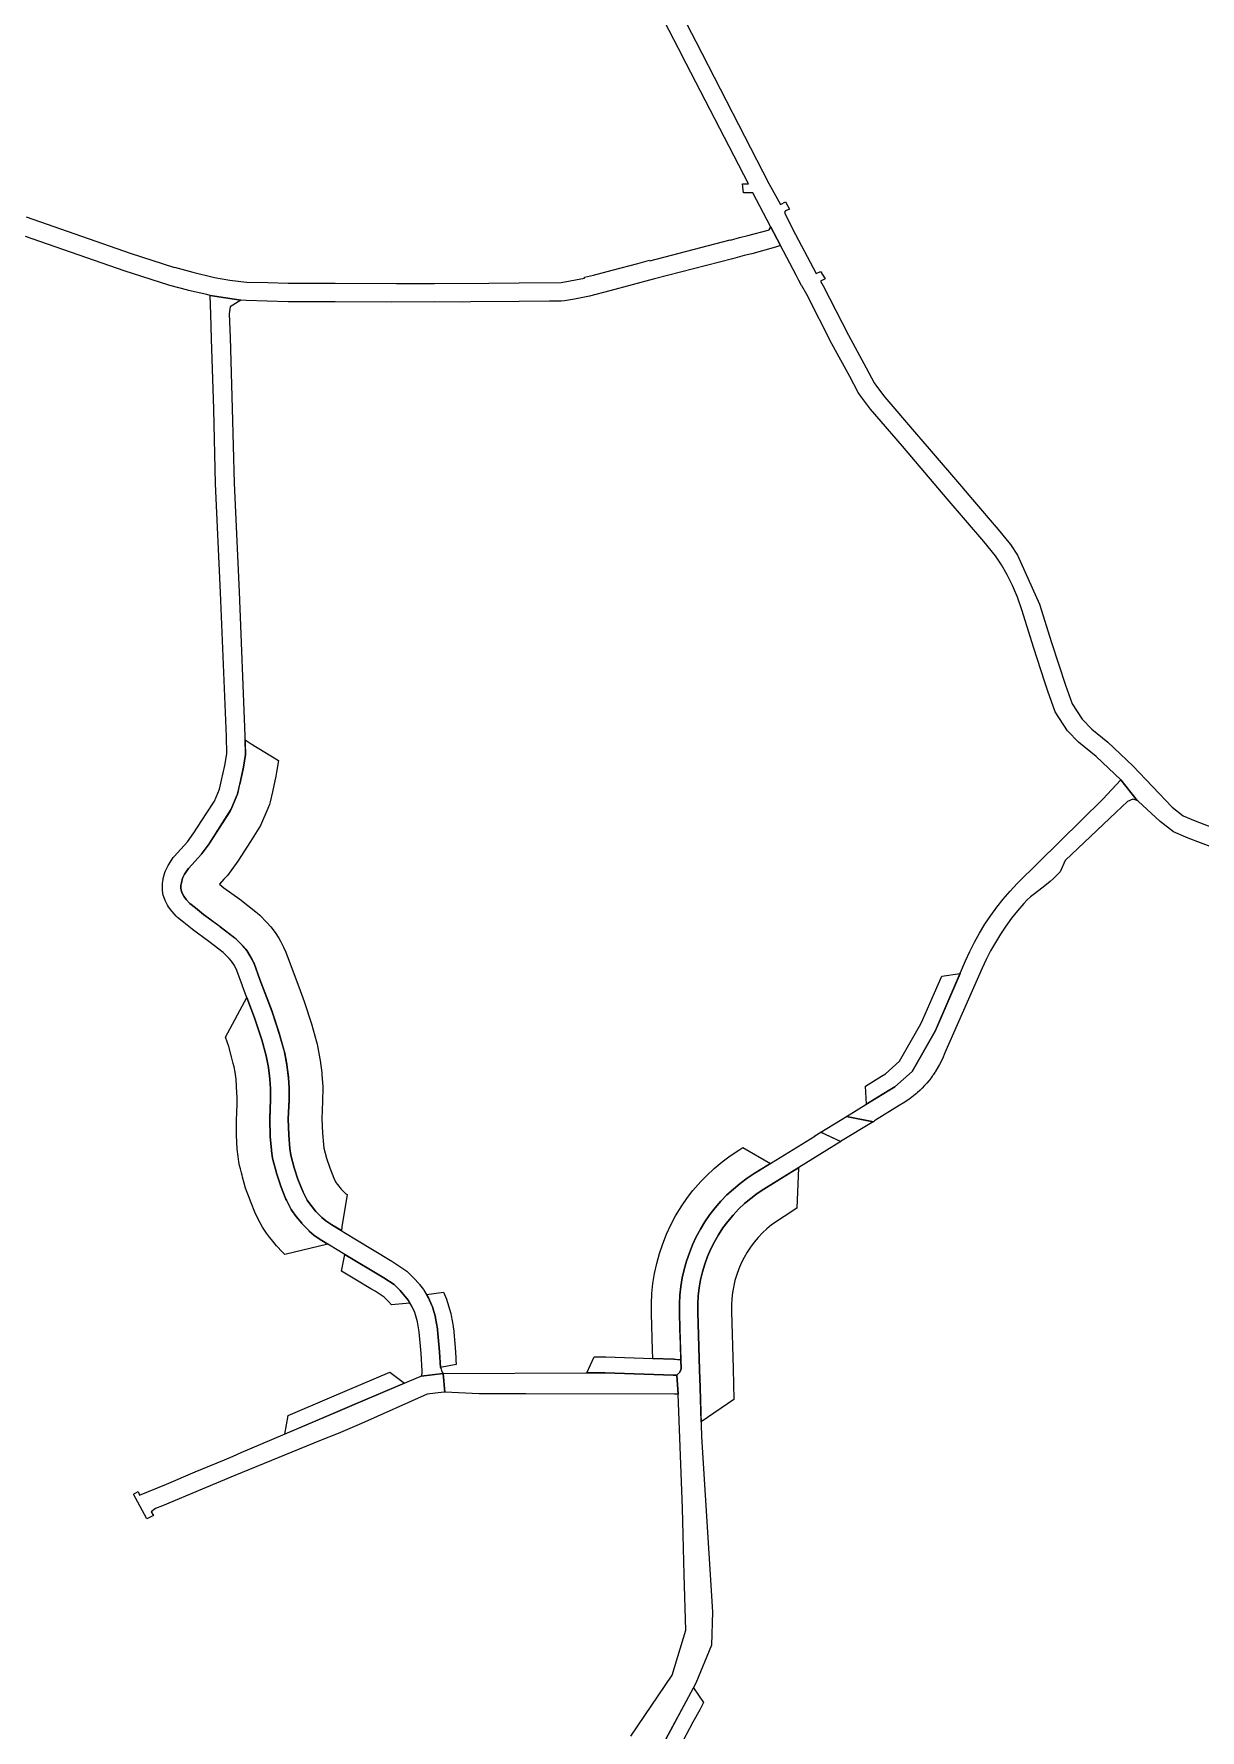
# Model space of a CAD drawing. Header units: inches. Extents: x 704148 to 723432, y 7075344 to 7101810.
# Drawn here: x 708689 to 710597, y 7094592 to 7097368 of the extents above; entities that cross this region are included whole.
import ezdxf

# ---------------------------------------------------------------- set-up
doc = ezdxf.new("R2010")
doc.units = ezdxf.units.IN
doc.header["$MEASUREMENT"] = 0
doc.layers.add('gisdb.gisadmin', color=7, linetype='Continuous', lineweight=9, true_color=0xccf5fc)

msp = doc.modelspace()

# ---------------------------------------------------------------- linework, layer by layer
at = {"layer": 'gisdb.gisadmin'}
for points in [[(710637.4583, 7096028.7325), (710577.2445, 7096051.791), (710553.3242, 7096061.8417), (710531.1549, 7096079.0728), (710495.0172, 7096112.0813), (710493.5133, 7096113.4549), (710466.82, 7096146.99), (710426.3116, 7096185.3831), (710397.8528, 7096208.8272), (710379.6767, 7096227.3533), (710359.6756, 7096258.1662), (710347.6702, 7096292.3431), (710342.2909, 7096308.7827), (710324.6382, 7096362.7683), (710304.8789, 7096425.1853), (710297.644, 7096446.1265), (710289.7956, 7096465.2433), (710281.2169, 7096482.6422), (710271.9386, 7096498.9897), (710262.126, 7096513.8437), (710242.9666, 7096536.9677), (710182.9602, 7096607.2226), (710109.7906, 7096693.0002), (710057.347, 7096753.9732), (710042.456, 7096773.3709), (710037.37, 7096780.8458), (710023.3885, 7096806.978), (709994.3092, 7096860.5129), (709952.9989, 7096941.238), (709944.8329, 7096955.7361), (709944.6586, 7096956.0544), (709940.2254, 7096964.3841), (709935.5601, 7096973.15), (709909.8945, 7097021.3743), (709893.6041, 7097052.4693), (709865.0195, 7097107.7156), (709849.5135, 7097107.5342), (709847.8564, 7097122.533), (709857.4822, 7097122.3276), (709755.8904, 7097319.3386), (709743.0917, 7097344.1586), (709697.2443, 7097433.0676)], [(709729.1125, 7097437.5971), (709771.5933, 7097355.2166), (709891.2355, 7097123.2014), (709909.8464, 7097088.9211), (709918.0825, 7097093.1619), (709924.6112, 7097081.1966), (709918.42, 7097078.17), (709916.4256, 7097075.9703), (709917.2612, 7097074.323), (709929.6043, 7097049.0464), (709968.7028, 7096975.5826), (709975.6244, 7096979.1337), (709983.0261, 7096967.1376), (709975.5079, 7096963.2204), (709979.7845, 7096955.6278), (710021.2012, 7096874.6947), (710050.1479, 7096821.404), (710063.4126, 7096796.6114), (710067.1, 7096791.1919), (710080.946, 7096773.1556), (710132.8788, 7096712.7766), (710153.2382, 7096688.909), (710206.0824, 7096626.959), (710223.9861, 7096605.9975), (710266.2302, 7096556.5385), (710286.5844, 7096531.9725), (710297.87, 7096514.8887), (710333.7417, 7096434.7379), (710353.5772, 7096372.0801), (710376.4056, 7096302.2664), (710387.1532, 7096271.6698), (710403.5141, 7096246.4649), (710419.572, 7096230.0978), (710445.8069, 7096208.5942), (710486.767, 7096169.9777), (710550.7649, 7096102.3336), (710568.8062, 7096088.3111), (710588.5713, 7096080.0064), (710649.7173, 7096056.5909)], [(708676.21, 7097068.44), (708846.34, 7097008.75), (708918.49, 7096985.33), (708918.47, 7096986.08), (708948.4, 7096977.69), (708983.92, 7096969.44), (709008.9476, 7096964.6707), (709036.5123, 7096961.73), (709071.469, 7096961.137), (709104.69, 7096959.99), (709181.58, 7096959.95), (709281.69, 7096959.16), (709343.98, 7096959.58), (709432.73, 7096960.19), (709482.55, 7096960.51), (709551.13, 7096960.97), (709589.59, 7096967.84), (709589.57, 7096969.55), (709603.95, 7096972.95), (709634.59, 7096981.22), (709676.61, 7096992.03), (709696.04, 7096997.57), (709696.23, 7096996.24), (709827.94, 7097030.62), (709828.12, 7097030.12), (709843.1, 7097034.7), (709856.78, 7097037.72), (709889.88, 7097046.92), (709891.3882, 7097047.3765), (709893.2529, 7097049.8676), (709893.6041, 7097052.4693), (709909.8945, 7097021.3743), (709906.9464, 7097020.3235), (709901.7583, 7097018.7532), (709863.3333, 7097008.0348), (709850.833, 7097005.2752), (709831.7481, 7096999.665), (709703.9236, 7096966.8294), (709630.7221, 7096947.3346), (709597.4133, 7096938.4639), (709594.9357, 7096937.9137), (709573.0559, 7096934.0054), (709556.4757, 7096931.0437), (709551.3339, 7096930.5707), (709532.114, 7096930.4418), (709482.7539, 7096930.1107), (709403.2955, 7096929.587), (709389.95, 7096929.06), (709344.1889, 7096929.1807), (709273.1503, 7096928.8264), (709181.4521, 7096929.5501), (709104.6742, 7096929.59), (709035.9967, 7096931.3344), (709027.3563, 7096932.1343), (708977.0996, 7096939.8172), (708971.4455, 7096941.1391), (708941.4669, 7096948.1611), (708940.2581, 7096948.4706), (708911.0312, 7096955.8592), (708909.1042, 7096956.4152), (708836.3276, 7096980.0461), (708674.6376, 7097036.4461)], [(709665.37, 7094581.87), (709732.68, 7094682.07), (709755.1508, 7094755.5034), (709752.229, 7094846.2859), (709749.9499, 7094955.3912), (709742.7208, 7095141.7082), (709740.32, 7095172.86), (709745.2756, 7095177.9831), (709747.3594, 7095183.3168), (709747.0935, 7095197.7735), (709746.3407, 7095223.6595), (709745.6213, 7095248.3952), (709744.8386, 7095275.3075), (709744.8163, 7095289.5456), (709745.577, 7095303.7633), (709747.1185, 7095317.9177), (709749.436, 7095331.9658), (709752.5226, 7095345.8653), (709756.3688, 7095359.574), (709760.9631, 7095373.0505), (709766.2916, 7095386.2539), (709772.3381, 7095399.1443), (709779.0843, 7095411.6826), (709786.5099, 7095423.831), (709794.5923, 7095435.5527), (709803.307, 7095446.8121), (709812.6278, 7095457.5753), (709822.5263, 7095467.8096), (709832.9727, 7095477.4841), (709843.9353, 7095486.5695), (709855.3809, 7095495.0382), (709867.2749, 7095502.8647), (709966.1357, 7095564.0881), (709966.4807, 7095564.3443), (709975.9273, 7095570.2594), (710008.8531, 7095555.2556), (709883.07, 7095477.3595), (709871.9818, 7095470.039), (709861.3373, 7095462.0872), (709851.1722, 7095453.5309), (709841.5209, 7095444.399), (709832.416, 7095434.7223), (709823.888, 7095424.5335), (709815.9659, 7095413.8668), (709808.6763, 7095402.7583), (709802.0437, 7095391.2453), (709796.0906, 7095379.3668), (709790.837, 7095367.1628), (709786.3006, 7095354.6744), (709782.4968, 7095341.9438), (709779.4383, 7095329.0138), (709777.1355, 7095315.9281), (709775.5961, 7095302.7308), (709774.8254, 7095289.4664), (709774.8259, 7095276.1797), (709777.5771, 7095181.5835), (709778.4223, 7095152.5212), (709780.7684, 7095071.851), (709798.6783, 7094785.4091), (709796.9845, 7094731.2074), (709771.5774, 7094668.5366), (709722.4571, 7094577.0712)]]:
    msp.add_lwpolyline(points, dxfattribs=at)
for points in [[(709353.7521, 7095185.252), (709354.6565, 7095182.7404), (709355.5317, 7095180.3315), (709356.6967, 7095177.5669), (709357.95, 7095175.33), (709322.24, 7095171.17), (709323.504, 7095173.6243), (709323.9158, 7095176.0011), (709323.6275, 7095179.6507), (709323.6054, 7095179.975), (709321.9671, 7095208.4598), (709318.7387, 7095243.946), (709315.9635, 7095260.1641), (709311.5927, 7095275.3559), (709306.9121, 7095285.9694), (709301.2895, 7095295.0316), (709295.6993, 7095302.2935), (709287.8267, 7095311.185), (709277.9853, 7095321.019), (709260.8666, 7095332.1671), (709197.4032, 7095370.0712), (709159.8327, 7095393.2555), (709159.7406, 7095393.3129), (709148.7883, 7095400.1799), (709146.7685, 7095401.6936), (709139.0374, 7095408.5607), (709138.1747, 7095409.39), (709127.6519, 7095420.3342), (709126.7657, 7095421.3413), (709117.9608, 7095432.2857), (709117.5941, 7095432.7604), (709110.6704, 7095442.0982), (709109.3651, 7095444.1957), (709101.6341, 7095459.2173), (709100.9917, 7095460.6408), (709092.1869, 7095483.1732), (709091.8779, 7095484.0406), (709085.6501, 7095503.3541), (709085.4578, 7095503.9988), (709079.4329, 7095525.9679), (709079.0394, 7095527.874), (709077.3215, 7095540.1059), (709077.2308, 7095540.9044), (709075.2868, 7095563.2824), (709075.237, 7095564.1301), (709074.378, 7095592.0274), (709074.3836, 7095593.1184), (709075.6564, 7095624.1353), (709075.8617, 7095641.7788), (709074.8574, 7095657.0328), (709072.377, 7095676.3912), (709068.7247, 7095695.4506), (709061.2537, 7095721.7871), (709049.6239, 7095757.5143), (709029.8645, 7095809.449), (709029.754, 7095809.749), (709020.6797, 7095835.1973), (709016.5954, 7095843.1046), (709011.843, 7095850.6029), (709008.1057, 7095854.8044), (708998.4873, 7095864.3932), (708975.0763, 7095882.6404), (708948.0172, 7095902.1956), (708947.3737, 7095902.6873), (708933.6782, 7095913.7414), (708933.6653, 7095913.7518), (708923.4344, 7095922.0279), (708921.5585, 7095923.8319), (708914.7377, 7095931.6213), (708914.2244, 7095932.2398), (708908.8654, 7095939.0555), (708907.1338, 7095941.8259), (708903.4798, 7095949.3717), (708902.7412, 7095951.1866), (708900.3053, 7095958.4892), (708899.6522, 7095961.3312), (708898.9213, 7095966.9297), (708898.7934, 7095968.8746), (708898.7838, 7095975.2624), (708898.9608, 7095977.5982), (708899.9352, 7095983.927), (708900.303, 7095985.647), (708902.9825, 7095995.3837), (708903.9713, 7095998.0042), (708908.356, 7096007.0105), (708909.2935, 7096008.6646), (708916.6014, 7096019.8618), (708918.064, 7096021.7577), (708939.636, 7096045.5766), (708950.5406, 7096060.2008), (708970.3557, 7096091.2072), (708983.8675, 7096112.0992), (708992.147, 7096131.9553), (708995.6114, 7096146.8413), (709000.9519, 7096170.6778), (709004.4452, 7096189.5304), (709003.5273, 7096218.1201), (708993.96, 7096453.57), (708993.9584, 7096453.6213), (708985.7456, 7096631.5865), (708982.7946, 7096753.909), (708982.792, 7096753.981), (708979.288, 7096868.5629), (708978.0241, 7096909.3302), (708977.5027, 7096924.1318), (708977.0996, 7096939.8172), (709027.3563, 7096932.1343), (709009.7535, 7096921.2986), (709008.1797, 7096909.7329), (709009.5475, 7096870.9612), (709013.1732, 7096755.0488), (709016.1256, 7096632.6919), (709016.1304, 7096632.551), (709024.3445, 7096454.5409), (709033.9117, 7096219.0723), (709034.8478, 7096189.9473), (709034.8416, 7096188.7883), (709031.2645, 7096168.0095), (709030.9112, 7096165.3471), (709025.2623, 7096140.1339), (709025.2343, 7096140.0115), (709021.4683, 7096123.8299), (709020.6933, 7096121.4256), (709011.2785, 7096098.8466), (709009.6593, 7096095.9197), (708996.6423, 7096075.8864), (708975.8615, 7096043.3689), (708975.2389, 7096042.468), (708963.5739, 7096026.8239), (708962.6548, 7096025.7064), (708941.4028, 7096002.2409), (708935.2719, 7095992.8471), (708931.9197, 7095985.9617), (708929.8471, 7095978.4303), (708929.1855, 7095974.1333), (708929.1919, 7095969.8968), (708929.6068, 7095966.7191), (708931.2685, 7095961.7373), (708933.7785, 7095956.5539), (708937.8735, 7095951.3458), (708943.569, 7095944.8415), (708952.7781, 7095937.392), (708966.1519, 7095926.5976), (708993.1062, 7095907.1181), (708993.5472, 7095906.7871), (709017.9067, 7095887.8006), (709019.294, 7095886.5766), (709029.8914, 7095876.0118), (709030.517, 7095875.3495), (709035.3777, 7095869.8851), (709036.8592, 7095867.9198), (709042.6313, 7095858.8126), (709043.2976, 7095857.6511), (709048.1584, 7095848.2404), (709048.9705, 7095846.37), (709058.3343, 7095820.1098), (709078.169, 7095767.9774), (709078.416, 7095767.2771), (709090.2508, 7095730.92), (709090.4203, 7095730.3634), (709098.1514, 7095703.1099), (709098.4568, 7095701.8224), (709102.3223, 7095681.6505), (709102.4706, 7095680.7216), (709105.0705, 7095660.4312), (709105.161, 7095659.4979), (709106.2347, 7095643.1888), (709106.2665, 7095642.0135), (709106.0518, 7095623.5584), (709106.04, 7095623.112), (709104.7804, 7095592.4174), (709105.6095, 7095565.4902), (709107.482, 7095543.9358), (709109.0084, 7095533.0677), (709114.6864, 7095512.3635), (709120.6695, 7095493.8086), (709129.0221, 7095472.4335), (709135.8282, 7095459.2091), (709141.835, 7095451.1078), (709150.031, 7095440.9202), (709159.6735, 7095430.8916), (709166.0101, 7095425.2632), (709175.8434, 7095419.0978), (709213.4667, 7095395.8809), (709213.6637, 7095395.7572), (709274.1151, 7095359.5287), (709274.3412, 7095359.418), (709298.7302, 7095343.2436), (709299.2292, 7095342.767), (709309.6432, 7095332.3608), (709310.2795, 7095331.6849), (709318.8058, 7095322.055), (709319.47, 7095321.2508), (709325.8459, 7095312.9683), (709326.7173, 7095311.7101), (709333.3057, 7095301.0914), (709334.2974, 7095299.211), (709339.8232, 7095286.6809), (709340.5231, 7095284.7503), (709345.4112, 7095267.7604), (709345.7859, 7095266.1214), (709348.8041, 7095248.4832), (709348.9594, 7095247.2967), (709352.265, 7095210.9623), (709352.3024, 7095210.4579)], [(709192.6189, 7095415.7587), (709191.6476, 7095409.3452), (709175.8434, 7095419.0978), (709166.0101, 7095425.2632), (709159.6735, 7095430.8916), (709150.031, 7095440.9202), (709141.835, 7095451.1078), (709135.8282, 7095459.2091), (709129.0221, 7095472.4335), (709120.6695, 7095493.8086), (709114.6864, 7095512.3635), (709109.0084, 7095533.0677), (709107.482, 7095543.9358), (709105.6095, 7095565.4902), (709104.7804, 7095592.4174), (709106.0518, 7095623.5584), (709106.2347, 7095643.1888), (709105.161, 7095659.4979), (709102.4706, 7095680.7216), (709098.4568, 7095701.8224), (709090.4203, 7095730.3634), (709078.2837, 7095767.6253), (709058.3343, 7095820.1098), (709048.9705, 7095846.37), (709042.6313, 7095858.8126), (709036.8592, 7095867.9198), (709029.8914, 7095876.0118), (709019.294, 7095886.5766), (708993.5472, 7095906.7871), (708966.1519, 7095926.5976), (708952.7781, 7095937.392), (708943.569, 7095944.8415), (708937.8735, 7095951.3458), (708933.7785, 7095956.5539), (708931.2685, 7095961.7373), (708929.6068, 7095966.7191), (708929.1919, 7095969.8968), (708929.1855, 7095974.1333), (708929.8471, 7095978.4303), (708931.9197, 7095985.9617), (708935.2719, 7095992.8471), (708941.4028, 7096002.2409), (708962.6548, 7096025.7064), (708975.2389, 7096042.468), (709011.2785, 7096098.8466), (709020.6933, 7096121.4256), (709021.4683, 7096123.8299), (709025.2623, 7096140.1339), (709031.2645, 7096168.0095), (709034.8416, 7096188.7883), (709034.8478, 7096189.9473), (709034.1146, 7096212.7589), (709044.0602, 7096206.1926), (709088.8945, 7096178.587), (709085.647, 7096159.7229), (709084.5807, 7096153.3227), (709078.8027, 7096127.5444), (709075.0367, 7096111.3628), (709073.8154, 7096106.9545), (709071.457, 7096100.2586), (709059.405, 7096072.2226), (709042.8749, 7096046.0939), (709022.206, 7096013.7517), (709005.1319, 7095990.768), (708999.6134, 7095984.5818), (708992.1252, 7095976.3137), (708999.5554, 7095970.3166), (709025.3217, 7095951.6957), (709051.7181, 7095931.1802), (709054.2953, 7095929.0422), (709058.1249, 7095925.5273), (709069.8721, 7095913.7814), (709076.4723, 7095906.4397), (709083.3145, 7095897.363), (709089.0866, 7095888.2558), (709092.164, 7095882.8915), (709097.0248, 7095873.4808), (709100.7756, 7095864.8426), (709124.0111, 7095802.1569), (709130.715, 7095784.3013), (709142.5498, 7095747.9442), (709151.0637, 7095718.1197), (709151.9722, 7095714.5149), (709156.6338, 7095690.3254), (709157.0246, 7095687.7119), (709159.6245, 7095667.4215), (709159.9046, 7095664.8021), (709161.2145, 7095644.6766), (709161.2627, 7095641.3737), (709161.048, 7095622.9186), (709160.9938, 7095620.8568), (709159.8151, 7095592.1358), (709160.5362, 7095568.7191), (709162.1497, 7095550.1449), (709162.9831, 7095544.2112), (709167.4059, 7095528.084), (709172.5039, 7095512.2742), (709179.2202, 7095495.0865), (709182.6794, 7095488.3651), (709185.3688, 7095484.738), (709191.3615, 7095477.2891), (709197.8185, 7095470.5735), (709199.1092, 7095469.4271), (709200.8764, 7095468.3191)], [(710062.2949, 7095587.5564), (710018.0271, 7095596.2239), (710049.5651, 7095615.755), (710076.5672, 7095632.3445), (710089.0975, 7095640.0429), (710097.3339, 7095644.8832), (710125.37, 7095669.97), (710162.9784, 7095735.652), (710166.984, 7095744.3206), (710212.7218, 7095850.7207), (710219.7554, 7095866.2079), (710227.4124, 7095881.3966), (710235.6802, 7095896.2617), (710244.545, 7095910.7786), (710253.9923, 7095924.9234), (710264.0065, 7095938.6727), (710274.571, 7095952.0037), (710285.6684, 7095964.8946), (710297.2803, 7095977.324), (710437.6864, 7096115.385), (710466.82, 7096146.99), (710493.5133, 7096113.4549), (710486.3788, 7096115.4941), (710477.615, 7096111.611), (710459.1875, 7096094.4638), (710375.7808, 7096014.982), (710367.7739, 7095996.4013), (710362.4164, 7095991.0202), (710356.9076, 7095985.7941), (710351.252, 7095980.7273), (710345.4541, 7095975.8238), (710345.211, 7095975.6243), (710337.8635, 7095969.8156), (710325.6194, 7095960.4787), (710319.3136, 7095955.536), (710313.1834, 7095950.3772), (710312.9849, 7095950.198), (710308.0018, 7095944.8641), (710297.6997, 7095932.8972), (710287.8924, 7095920.5215), (710278.5959, 7095907.7576), (710269.8257, 7095894.6266), (710261.5962, 7095881.1501), (710253.921, 7095867.3504), (710246.8127, 7095853.2503), (710240.2832, 7095838.873), (710193.166, 7095732.3675), (710179.0078, 7095700.3639), (710174.9609, 7095690.5589), (710170.2889, 7095681.0358), (710165.0115, 7095671.8345), (710163.1992, 7095669.1006), (710162.4407, 7095667.8903), (710159.8791, 7095664.0923), (710159.1506, 7095662.9933), (710158.3615, 7095661.9554), (710156.3507, 7095659.1797), (710153.09, 7095654.9825), (710152.7486, 7095654.5727), (710152.7308, 7095654.5493), (710152.6881, 7095654.5001), (710149.5757, 7095650.7642), (710145.9173, 7095646.6702), (710142.1193, 7095642.7055), (710138.7739, 7095639.4473), (710138.3239, 7095638.9918), (710137.9012, 7095638.6159), (710134.1225, 7095635.1827), (710132.3758, 7095633.7029), (710130.397, 7095631.9434), (710122.0313, 7095625.4218), (710113.2618, 7095619.4543), (710104.125, 7095614.0659), (710065.3148, 7095590.2217), (710063.6922, 7095589.0167)], [(710076.5672, 7095632.3445), (710050.5372, 7095616.3522), (710049.092, 7095645.9793), (710075.4871, 7095662.1959), (710081.9272, 7095665.9864), (710104.8974, 7095686.5402), (710139.8519, 7095747.5873), (710143.2354, 7095754.9096), (710162.0069, 7095798.5778), (710173.7859, 7095825.9793), (710203.9589, 7095830.3356), (710166.984, 7095744.3206), (710162.9784, 7095735.652), (710125.37, 7095669.97), (710097.3339, 7095644.8832), (710089.0975, 7095640.0429)], [(709169.7407, 7095387.1414), (709099.2935, 7095370.2787), (709098.1089, 7095371.3749), (709093.5244, 7095375.9001), (709092.442, 7095377.0035), (709087.9834, 7095381.6973), (709085.3267, 7095384.741), (709077.3195, 7095394.7342), (709074.2241, 7095398.7593), (709069.1911, 7095405.3129), (709065.7746, 7095410.2482), (709062.6688, 7095415.1362), (709058.6635, 7095422.0998), (709056.1228, 7095426.8209), (709050.0244, 7095439.6889), (709043.864, 7095454.7945), (709039.5598, 7095466.2828), (709037.522, 7095471.6813), (709034.9683, 7095479.0781), (709032.4871, 7095487.0798), (709029.933, 7095496.6085), (709029.1009, 7095500.1851), (709028.3142, 7095503.7511), (709026.5795, 7095510.3403), (709025.2053, 7095516.1956), (709024.0153, 7095522.1736), (709022.6513, 7095530.8037), (709021.2427, 7095542.8046), (709020.04, 7095565.4239), (709019.984, 7095567.4546), (709019.84, 7095589.8957), (709021.0029, 7095615.5375), (709021.1058, 7095628.1424), (709020.8874, 7095634.5542), (709019.4043, 7095657.3352), (709017.7469, 7095668.9595), (709016.0566, 7095677.6482), (709014.8264, 7095682.9508), (709011.9155, 7095693.7291), (709007.4138, 7095710.4885), (709002.267, 7095725.8491), (709037.0092, 7095790.6701), (709049.6239, 7095757.5143), (709061.2537, 7095721.7871), (709068.7247, 7095695.4506), (709072.377, 7095676.3912), (709074.8574, 7095657.0328), (709075.8617, 7095641.7788), (709075.6564, 7095624.1353), (709074.378, 7095592.0274), (709075.237, 7095564.1301), (709075.2868, 7095563.2824), (709077.2308, 7095540.9044), (709077.3215, 7095540.1059), (709079.0394, 7095527.874), (709079.4329, 7095525.9679), (709085.4578, 7095503.9988), (709085.6501, 7095503.3541), (709091.8779, 7095484.0406), (709092.1869, 7095483.1732), (709100.9917, 7095460.6408), (709101.6341, 7095459.2173), (709109.3651, 7095444.1957), (709110.6704, 7095442.0982), (709117.5941, 7095432.7604), (709117.9608, 7095432.2857), (709126.7657, 7095421.3413), (709127.6519, 7095420.3342), (709138.1747, 7095409.39), (709139.0374, 7095408.5607), (709146.7685, 7095401.6936), (709148.7883, 7095400.1799), (709159.7406, 7095393.3129)], [(710061.9335, 7095587.6272), (710008.39, 7095555.4666), (709989.7611, 7095563.9555), (709984.7043, 7095566.2598), (709981.4995, 7095567.7202), (709975.8964, 7095570.2735), (710017.9919, 7095596.2056), (710018.0271, 7095596.2239)], [(709745.6213, 7095248.3952), (709747.0935, 7095197.7735), (709738.9417, 7095198.6603), (709735.4506, 7095199.0401), (709701.0032, 7095200.2087), (709700.6084, 7095213.7842), (709698.8755, 7095273.9544), (709698.858, 7095273.9703), (709698.8387, 7095275.2355), (709698.8164, 7095289.4736), (709699.6427, 7095306.221), (709701.3889, 7095322.8979), (709704.0494, 7095339.4532), (709707.6165, 7095355.8374), (709712.079, 7095372.0002), (709717.4237, 7095387.8936), (709723.6344, 7095403.4691), (709730.6921, 7095418.6792), (709738.5756, 7095433.4782), (709748.6398, 7095449.9434), (709758.2155, 7095463.7081), (709766.9302, 7095474.9675), (709779.563, 7095489.5552), (709789.4615, 7095499.7895), (709801.7166, 7095511.234), (709814.5825, 7095521.9872), (709828.0203, 7095532.0165), (709841.9892, 7095541.2917), (709848.4312, 7095545.3016), (709893.5958, 7095519.165), (709882.4685, 7095512.2739), (709867.2749, 7095502.8647), (709855.3809, 7095495.0382), (709843.9353, 7095486.5695), (709832.9727, 7095477.4841), (709822.5263, 7095467.8096), (709812.6278, 7095457.5753), (709803.307, 7095446.8121), (709794.5923, 7095435.5527), (709786.5099, 7095423.831), (709779.0843, 7095411.6826), (709772.3381, 7095399.1443), (709766.2916, 7095386.2539), (709760.9631, 7095373.0505), (709756.3688, 7095359.574), (709752.5226, 7095345.8653), (709749.436, 7095331.9658), (709747.1185, 7095317.9177), (709745.577, 7095303.7633), (709744.8163, 7095289.5456), (709744.8386, 7095275.3075)], [(709834.0113, 7095133.0697), (709780.0516, 7095096.499), (709778.4223, 7095152.5212), (709777.5771, 7095181.5835), (709774.8259, 7095276.1797), (709774.8254, 7095289.4664), (709775.5961, 7095302.7308), (709777.1355, 7095315.9281), (709779.4383, 7095329.0138), (709782.4968, 7095341.9438), (709786.3006, 7095354.6744), (709790.837, 7095367.1628), (709796.0906, 7095379.3668), (709802.0437, 7095391.2453), (709808.6763, 7095402.7583), (709815.9659, 7095413.8668), (709823.888, 7095424.5335), (709832.416, 7095434.7223), (709841.5209, 7095444.399), (709851.1722, 7095453.5309), (709861.3373, 7095462.0872), (709871.9818, 7095470.039), (709883.07, 7095477.3595), (709927.7416, 7095505.0241), (709939.3968, 7095512.2421), (709936.8615, 7095445.9793), (709895.5334, 7095418.9806), (709887.8127, 7095412.4819), (709880.4824, 7095405.546), (709873.5669, 7095398.1962), (709867.0896, 7095390.4575), (709861.0727, 7095382.3561), (709855.5361, 7095373.9189), (709850.4984, 7095365.1744), (709845.9769, 7095356.1524), (709841.9866, 7095346.8831), (709838.5411, 7095337.3979), (709835.6521, 7095327.7287), (709831.58, 7095307.9691), (709830.4108, 7095297.9455), (709829.8255, 7095287.871), (709829.8259, 7095276.9804), (709832.5539, 7095183.1824)], [(709303.8524, 7095290.9008), (709273.5436, 7095288.0954), (709268.8869, 7095293.3548), (709261.5251, 7095300.7111), (709247.1013, 7095310.1042), (709240.0954, 7095314.2886), (709216.3909, 7095328.4463), (709191.7771, 7095343.1471), (709197.4032, 7095370.0712), (709260.8666, 7095332.1671), (709277.9853, 7095321.019), (709287.8267, 7095311.185), (709295.6993, 7095302.2935), (709301.2895, 7095295.0316)], [(709379.492, 7095190.5225), (709353.7521, 7095185.252), (709352.3024, 7095210.4579), (709352.265, 7095210.9623), (709348.9594, 7095247.2967), (709348.8041, 7095248.4832), (709345.7859, 7095266.1214), (709345.4112, 7095267.7604), (709340.5231, 7095284.7503), (709339.8232, 7095286.6809), (709334.2974, 7095299.211), (709333.3057, 7095301.0914), (709330.9411, 7095304.9025), (709358.498, 7095308.7697), (709363.6126, 7095297.1721), (709364.9668, 7095293.6105), (709365.5095, 7095291.939), (709370.7569, 7095273.5563), (709371.4134, 7095270.5067), (709374.4316, 7095252.8685), (709374.7397, 7095250.6698), (709374.8524, 7095249.6523), (709377.8382, 7095218.0653), (709378.8448, 7095201.8415), (709378.9892, 7095199.7814), (709379.0813, 7095197.662)], [(709745.2756, 7095177.9831), (709740.32, 7095172.86), (709737.3079, 7095173.0333), (709734.5691, 7095173.0551), (709623.2611, 7095176.8309), (709593.1669, 7095176.6607), (709604.9827, 7095202.7279), (709624.1426, 7095202.816), (709701.0032, 7095200.2087), (709735.4506, 7095199.0401), (709747.0935, 7095197.7735), (709747.3594, 7095183.3168)], [(709358.1937, 7095175.3314), (709360.8994, 7095144.7963), (709359.2129, 7095144.8715), (709332.063, 7095141.7087), (709224.63, 7095093.57), (709186.6678, 7095077.6142), (709158.8684, 7095066.2718), (709017.3933, 7095008.6669), (708964.019, 7094986.4554), (708898.7395, 7094959.1303), (708887.5405, 7094954.4425), (708880.39, 7094949.31), (708884.4098, 7094943.2414), (708873.5634, 7094937.8581), (708851.4974, 7094977.9227), (708859.1572, 7094982.5212), (708861.6, 7094976.54), (708905.61, 7094994.69), (708952.31, 7095014.51), (709000.24, 7095034.32), (709014.74, 7095040.49), (709027.96, 7095046.12), (709186.07, 7095113.4), (709212.56, 7095124.89), (709317.88, 7095169.49), (709322.24, 7095171.17), (709357.95, 7095175.33)], [(709186.07, 7095113.4), (709099.2925, 7095076.4739), (709104.691, 7095107.0271), (709175.8066, 7095137.2887), (709271.0948, 7095177.913), (709295.1934, 7095159.8829), (709212.56, 7095124.89)], [(709360.8994, 7095144.7963), (709358.1937, 7095175.3314), (709593.1669, 7095176.6607), (709623.2611, 7095176.8309), (709734.5691, 7095173.0551), (709740.32, 7095172.86), (709742.7208, 7095141.7082), (709736.5276, 7095141.7191), (709493.3156, 7095142.1474), (709417.2434, 7095142.2813)], [(709659.8949, 7094458.3877), (709652.6656, 7094445.9793), (709624.5374, 7094449.3479), (709637.7669, 7094472.0553), (709666.5615, 7094516.0942), (709691.9686, 7094543.1951), (709722.4571, 7094577.0712), (709767.6329, 7094661.1917), (709784.3584, 7094637.3821), (709777.9014, 7094625.3587), (709766.9116, 7094604.895), (709745.363, 7094564.7699), (709741.7827, 7094559.6781), (709687.0812, 7094499.9669)]]:
    msp.add_lwpolyline(points, close=True, dxfattribs=at)

doc.saveas('drawing.dxf')
